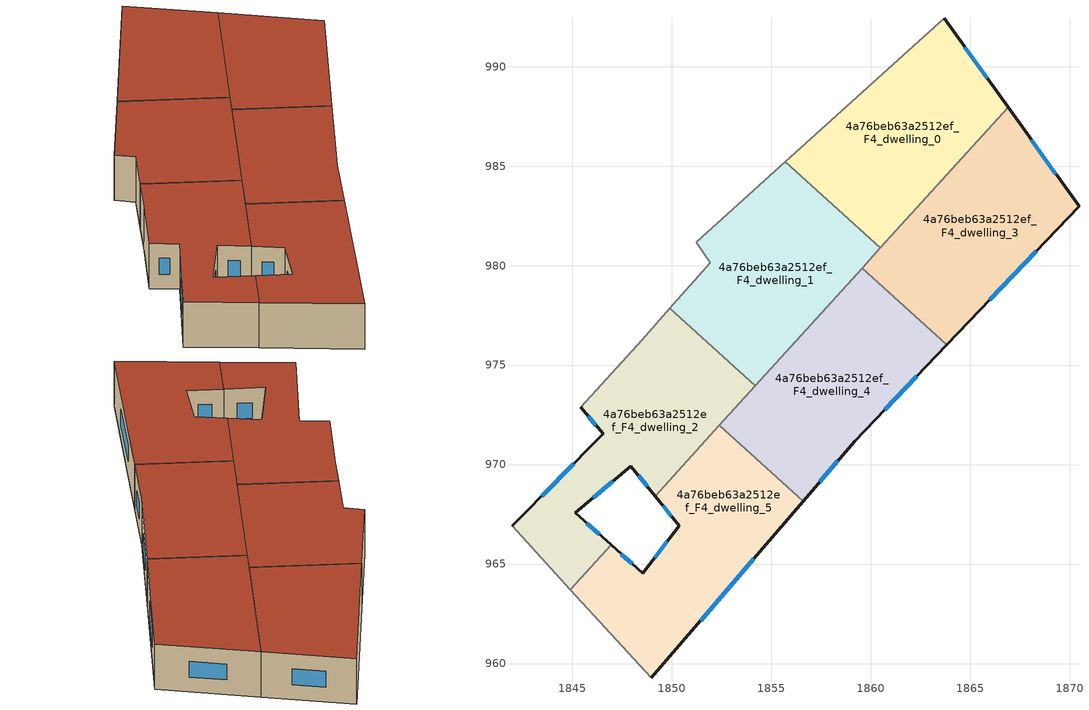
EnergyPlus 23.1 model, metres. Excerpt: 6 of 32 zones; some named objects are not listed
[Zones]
4a76beb63a2512ef_F4_dwelling_0
 floor to 4a76beb63a2512ef_F3_dwelling_0 (EU_floor_Construction): 1863.68,992.45 1866.9,987.96 1860.48,980.89 1855.7,985.22 z12
 wall outside (EU_wall_Construction): 1866.9,987.96 1863.68,992.45 z12:15
 wall to 4a76beb63a2512ef_F4_dwelling_1 (EU_wall_Construction): 1855.7,985.22 1860.48,980.89 z12:15
 wall adiabatic (EU_wall_Construction): 1863.68,992.45 1855.7,985.22 z12:15
 wall to 4a76beb63a2512ef_F4_dwelling_3 (EU_wall_Construction): 1860.48,980.89 1866.9,987.96 z12:15
 window (EU_Window_Construction): 1865.85,989.42 1864.73,990.99 z12.98:14.02
 roof outside (EU_roof_Construction): 1860.48,980.89 1866.9,987.96 1863.68,992.45 1855.7,985.22 z15
4a76beb63a2512ef_F4_dwelling_1
 floor to 4a76beb63a2512ef_F3_dwelling_1 (EU_floor_Construction): 1860.48,980.89 1854.19,973.95 1849.9,977.85 1851.92,980.16 1851.22,981.17 1855.7,985.22 z12
 wall to 4a76beb63a2512ef_F4_dwelling_2 (EU_wall_Construction): 1849.9,977.85 1854.19,973.95 z12:15
 wall adiabatic (EU_wall_Construction): 1855.7,985.22 1851.22,981.17 1851.92,980.16 1849.9,977.85 z12:15
 wall to 4a76beb63a2512ef_F4_dwelling_4 (EU_wall_Construction): 1854.19,973.95 1859.56,979.88 z12:15
 wall to 4a76beb63a2512ef_F4_dwelling_3 (EU_wall_Construction): 1859.56,979.88 1860.48,980.89 z12:15
 roof outside (EU_roof_Construction): 1854.19,973.95 1860.48,980.89 1855.7,985.22 1851.22,981.17 1851.92,980.16 1849.9,977.85 z15
4a76beb63a2512ef_F4_dwelling_2
 floor to 4a76beb63a2512ef_F3_dwelling_2 (EU_floor_Construction): 1854.19,973.95 1849.16,968.41 1847.93,969.92 1845.14,967.57 1846.94,965.96 1844.9,963.71 1841.96,966.91 1846.55,971.54 1845.41,972.87 1848.51,976.26 1849.9,977.85 z12
 wall outside (EU_wall_Construction): 1846.94,965.96 1845.14,967.57 1847.93,969.92 1849.16,968.41 / 1845.41,972.87 1846.55,971.54 1841.96,966.91 z12:15
 wall to 4a76beb63a2512ef_F4_dwelling_5 (EU_wall_Construction): 1844.9,963.71 1846.94,965.96 / 1849.16,968.41 1852.39,971.97 z12:15
 wall adiabatic (EU_wall_Construction): 1841.96,966.91 1844.9,963.71 / 1849.9,977.85 1848.51,976.26 1845.41,972.87 z12:15
 wall to 4a76beb63a2512ef_F4_dwelling_4 (EU_wall_Construction): 1852.39,971.97 1854.19,973.95 z12:15
 window (EU_Window_Construction): 1846.36,966.49 1845.73,967.05 / 1845.06,970.04 1843.45,968.42 / 1845.78,972.44 1846.18,971.98 / 1848.33,969.43 1848.76,968.9 / 1846.05,968.34 1847.02,969.16 z12.98:14.02
 roof outside (EU_roof_Construction): 1849.16,968.41 1854.19,973.95 1849.9,977.85 1848.51,976.26 1845.41,972.87 1846.55,971.54 1841.96,966.91 1844.9,963.71 1846.94,965.96 1845.14,967.57 1847.93,969.92 z15
4a76beb63a2512ef_F4_dwelling_3
 floor to 4a76beb63a2512ef_F3_dwelling_3 (EU_floor_Construction): 1866.9,987.96 1870.46,982.97 1863.82,976.02 1859.56,979.88 z12
 wall outside (EU_wall_Construction): 1863.82,976.02 1870.46,982.97 1866.9,987.96 z12:15
 wall to 4a76beb63a2512ef_F4_dwelling_4 (EU_wall_Construction): 1859.56,979.88 1863.82,976.02 z12:15
 window (EU_Window_Construction): 1869.3,984.59 1868.05,986.34 / 1865.98,978.28 1868.3,980.71 z12.98:14.02
 roof outside (EU_roof_Construction): 1863.82,976.02 1870.46,982.97 1866.9,987.96 1859.56,979.88 z15
4a76beb63a2512ef_F4_dwelling_4
 floor to 4a76beb63a2512ef_F3_dwelling_4 (EU_floor_Construction): 1863.82,976.02 1859.19,971.17 1856.59,968.15 1852.39,971.97 1859.56,979.88 z12
 wall outside (EU_wall_Construction): 1856.59,968.15 1859.19,971.17 1863.82,976.02 z12:15
 wall to 4a76beb63a2512ef_F4_dwelling_5 (EU_wall_Construction): 1852.39,971.97 1856.59,968.15 z12:15
 window (EU_Window_Construction): 1860.69,972.75 1862.31,974.44 / 1857.44,969.13 1858.35,970.19 z12.98:14.02
 roof outside (EU_roof_Construction): 1859.19,971.17 1863.82,976.02 1859.56,979.88 1852.39,971.97 1856.59,968.15 z15
4a76beb63a2512ef_F4_dwelling_5
 floor to 4a76beb63a2512ef_F3_dwelling_5 (EU_floor_Construction): 1856.59,968.15 1848.96,959.27 1844.9,963.71 1846.94,965.96 1848.53,964.54 1850.37,966.91 1849.16,968.41 1852.39,971.97 z12
 wall outside (EU_wall_Construction): 1849.16,968.41 1850.37,966.91 1848.53,964.54 1846.94,965.96 / 1848.96,959.27 1856.59,968.15 z12:15
 wall adiabatic (EU_wall_Construction): 1844.9,963.71 1848.96,959.27 z12:15
 window (EU_Window_Construction): 1848.01,965 1847.46,965.5 / 1849.77,966.14 1849.13,965.31 / 1849.55,967.92 1849.98,967.4 / 1851.44,962.16 1854.11,965.26 z12.98:14.02
 roof outside (EU_roof_Construction): 1848.96,959.27 1856.59,968.15 1852.39,971.97 1849.16,968.41 1850.37,966.91 1848.53,964.54 1846.94,965.96 1844.9,963.71 z15
[Building]
EU S2 Campaign: North Axis=0; Terrain=City; Solar Distribution=FullExterior
[Site:Location]
Bologna: Latitude=44.5; Longitude=11.25; Time Zone=1; Elevation=37
[SizingPeriod:WeatherFileDays]
AnnualSizingPeriod: Begin Month=1; Begin Day of Month=1; End Month=12; End Day of Month=31; Day of Week for Start Day=Monday; Use Weather File Daylight Saving Period=No; Use Weather File Rain and Snow Indicators=No
[MATERIAL]
EU_InternalMass_Material: Roughness=MediumRough; Thickness=0.1; Conductivity=1; Density=1800; Specific Heat=900; Thermal Absorptance=0.9; Solar Absorptance=0.7; Visible Absorptance=0.7
[MATERIAL:NOMASS] Roughness=MediumRough; Thermal Absorptance=0.9; Solar Absorptance=0.7; Visible Absorptance=0.7
Name | Thermal Resistance
EU_wall_NoMass | 0.905828
EU_roof_NoMass | 0.37593
EU_floor_NoMass | 0.67114
[WINDOWMATERIAL:SIMPLEGLAZINGSYSTEM]
EU_Window_SimpleGlazing: UFactor=4.52486; Solar Heat Gain Coefficient=0.85; Visible Transmittance=0.85
[CONSTRUCTION]
EU_wall_Construction: EU_wall_NoMass
EU_roof_Construction: EU_roof_NoMass
EU_floor_Construction: EU_floor_NoMass
EU_Window_Construction: EU_Window_SimpleGlazing
EU_InternalMass_Construction: EU_InternalMass_Material
[ZONE] Type=1; Multiplier=1; Ceiling Height=autocalculate; Floor Area=autocalculate; Part of Total Floor Area=Yes
Name | Volume
4a76beb63a2512ef_F4_dwelling_0 | 180.875
4a76beb63a2512ef_F4_dwelling_1 | 180.88
4a76beb63a2512ef_F4_dwelling_2 | 180.877
4a76beb63a2512ef_F4_dwelling_3 | 180.871
4a76beb63a2512ef_F4_dwelling_4 | 180.874
4a76beb63a2512ef_F4_dwelling_5 | 180.869
[INTERNALMASS] Construction=EU_InternalMass_Construction
Name | Zone or ZoneList | Surface Area
4a76beb63a2512ef_F4_dwelling_0_EU_InternalMass | 4a76beb63a2512ef_F4_dwelling_0 | 60.2917
4a76beb63a2512ef_F4_dwelling_1_EU_InternalMass | 4a76beb63a2512ef_F4_dwelling_1 | 60.293
4a76beb63a2512ef_F4_dwelling_2_EU_InternalMass | 4a76beb63a2512ef_F4_dwelling_2 | 60.292
4a76beb63a2512ef_F4_dwelling_3_EU_InternalMass | 4a76beb63a2512ef_F4_dwelling_3 | 60.2903
4a76beb63a2512ef_F4_dwelling_4_EU_InternalMass | 4a76beb63a2512ef_F4_dwelling_4 | 60.2916
4a76beb63a2512ef_F4_dwelling_5_EU_InternalMass | 4a76beb63a2512ef_F4_dwelling_5 | 60.2895
[OTHEREQUIPMENT] Fuel Type=Electricity; Design Level Calculation Method=Watts/Area; Power per Zone Floor Area=1; Fraction Latent=0; Fraction Radiant=0; Fraction Lost=0; Carbon Dioxide Generation Rate=0; EndUse Subcategory=EU_Step8_InternalGains
Name | Zone or ZoneList or Space or SpaceList | Schedule
EU_Step8_InternalGain_4a76beb63a2512ef_F4_dwelling_0_f000 | 4a76beb63a2512ef_F4_dwelling_0 | EU_Step8_GainSchedule_4a76beb63a2512ef_F4_dwelling_0_f000
EU_Step8_InternalGain_4a76beb63a2512ef_F4_dwelling_1_f000 | 4a76beb63a2512ef_F4_dwelling_1 | EU_Step8_GainSchedule_4a76beb63a2512ef_F4_dwelling_1_f000
EU_Step8_InternalGain_4a76beb63a2512ef_F4_dwelling_2_f000 | 4a76beb63a2512ef_F4_dwelling_2 | EU_Step8_GainSchedule_4a76beb63a2512ef_F4_dwelling_2_f000
EU_Step8_InternalGain_4a76beb63a2512ef_F4_dwelling_3_f000 | 4a76beb63a2512ef_F4_dwelling_3 | EU_Step8_GainSchedule_4a76beb63a2512ef_F4_dwelling_3_f000
EU_Step8_InternalGain_4a76beb63a2512ef_F4_dwelling_4_f000 | 4a76beb63a2512ef_F4_dwelling_4 | EU_Step8_GainSchedule_4a76beb63a2512ef_F4_dwelling_4_f000
EU_Step8_InternalGain_4a76beb63a2512ef_F4_dwelling_5_f000 | 4a76beb63a2512ef_F4_dwelling_5 | EU_Step8_GainSchedule_4a76beb63a2512ef_F4_dwelling_5_f000
[ZONEVENTILATION:DESIGNFLOWRATE] Schedule=EU_AlwaysOn; Design Flow Rate Calculation Method=AirChanges/Hour; Air Changes per Hour=0.73129; Ventilation Type=Natural; Fan Pressure Rise=0; Fan Total Efficiency=1; Constant Term Coefficient=1; Temperature Term Coefficient=0; Velocity Term Coefficient=0; Velocity Squared Term Coefficient=0; Minimum Indoor Temperature=-100; Maximum Indoor Temperature=100; Delta Temperature=-100; Minimum Outdoor Temperature=-100; Maximum Outdoor Temperature=100; Maximum Wind Speed=40
Name | Zone or ZoneList or Space or SpaceList
EU_ConstantAir_4a76beb63a2512ef_F4_dwelling_0 | 4a76beb63a2512ef_F4_dwelling_0
EU_ConstantAir_4a76beb63a2512ef_F4_dwelling_1 | 4a76beb63a2512ef_F4_dwelling_1
EU_ConstantAir_4a76beb63a2512ef_F4_dwelling_2 | 4a76beb63a2512ef_F4_dwelling_2
EU_ConstantAir_4a76beb63a2512ef_F4_dwelling_3 | 4a76beb63a2512ef_F4_dwelling_3
EU_ConstantAir_4a76beb63a2512ef_F4_dwelling_4 | 4a76beb63a2512ef_F4_dwelling_4
EU_ConstantAir_4a76beb63a2512ef_F4_dwelling_5 | 4a76beb63a2512ef_F4_dwelling_5
[HVACTEMPLATE:ZONE:IDEALLOADSAIRSYSTEM] System Availability Schedule=EU_AlwaysOn; Maximum Heating Supply Air Temperature=50; Minimum Cooling Supply Air Temperature=13; Maximum Heating Supply Air Humidity Ratio=0.0156; Minimum Cooling Supply Air Humidity Ratio=0.0077; Heating Limit=NoLimit; Cooling Limit=NoLimit; Heating Availability Schedule=EU_AlwaysOn; Cooling Availability Schedule=EU_CoolingOff; Dehumidification Control Type=ConstantSensibleHeatRatio; Cooling Sensible Heat Ratio=0.7; Dehumidification Setpoint=60; Humidification Control Type=None; Humidification Setpoint=30; Outdoor Air Method=None; Outdoor Air Flow Rate per Person=0.00944; Outdoor Air Flow Rate per Zone Floor Area=0; Outdoor Air Flow Rate per Zone=0; Demand Controlled Ventilation Type=None; Outdoor Air Economizer Type=NoEconomizer; Heat Recovery Type=None; Sensible Heat Recovery Effectiveness=0.7; Latent Heat Recovery Effectiveness=0.65
Name | Template Thermostat
4a76beb63a2512ef_F4_dwelling_0 | EU_HeatOnly_4a76beb63a2512ef_F4_dwelling_0
4a76beb63a2512ef_F4_dwelling_1 | EU_HeatOnly_4a76beb63a2512ef_F4_dwelling_1
4a76beb63a2512ef_F4_dwelling_2 | EU_HeatOnly_4a76beb63a2512ef_F4_dwelling_2
4a76beb63a2512ef_F4_dwelling_3 | EU_HeatOnly_4a76beb63a2512ef_F4_dwelling_3
4a76beb63a2512ef_F4_dwelling_4 | EU_HeatOnly_4a76beb63a2512ef_F4_dwelling_4
4a76beb63a2512ef_F4_dwelling_5 | EU_HeatOnly_4a76beb63a2512ef_F4_dwelling_5
[SIZING:ZONE] Zone Cooling Design Supply Air Temperature Input Method=SupplyAirTemperature; Zone Cooling Design Supply Air Temperature=13; Zone Heating Design Supply Air Temperature Input Method=SupplyAirTemperature; Zone Heating Design Supply Air Temperature=50; Zone Cooling Design Supply Air Humidity Ratio=0.008; Zone Heating Design Supply Air Humidity Ratio=0.008; Cooling Design Air Flow Method=DesignDay; Cooling Design Air Flow Rate=0; Cooling Minimum Air Flow per Zone Floor Area=0.000762; Cooling Minimum Air Flow=0; Cooling Minimum Air Flow Fraction=0.2; Heating Design Air Flow Method=DesignDay; Heating Design Air Flow Rate=0; Heating Maximum Air Flow per Zone Floor Area=0.002032; Heating Maximum Air Flow=0.141576; Heating Maximum Air Flow Fraction=0.3; Account for Dedicated Outdoor Air System=No; Dedicated Outdoor Air System Control Strategy=NeutralSupplyAir; Dedicated Outdoor Air Low Setpoint Temperature for Design=autosize; Dedicated Outdoor Air High Setpoint Temperature for Design=autosize; Zone Load Sizing Method=Sensible Load Only No Latent Load; Zone Latent Cooling Design Supply Air Humidity Ratio Input Method=HumidityRatioDifference; Zone Cooling Design Supply Air Humidity Ratio Difference=0.005; Zone Latent Heating Design Supply Air Humidity Ratio Input Method=HumidityRatioDifference; Zone Humidification Design Supply Air Humidity Ratio Difference=0.005
4a76beb63a2512ef_F4_dwelling_0; 4a76beb63a2512ef_F4_dwelling_1; 4a76beb63a2512ef_F4_dwelling_2; 4a76beb63a2512ef_F4_dwelling_3; 4a76beb63a2512ef_F4_dwelling_4; 4a76beb63a2512ef_F4_dwelling_5
[SCHEDULE:CONSTANT]
Name | Hourly Value
EU_AlwaysOn | 1
EU_CoolingOff | 0
[SCHEDULE:FILE] Column Number=1; Rows to Skip at Top=0; Number of Hours of Data=8760; Column Separator=Comma; Interpolate to Timestep=No; Minutes per Item=60; Adjust Schedule for Daylight Savings=Yes
Name | File
EU_Step8_GainSchedule_4a76beb63a2512ef_F4_dwelling_0_f000 | ../../schedules/4a76beb63a2512ef/4a76beb63a2512ef_F4_dwelling_0_f000_gain.csv
EU_Step8_GainSchedule_4a76beb63a2512ef_F4_dwelling_1_f000 | ../../schedules/4a76beb63a2512ef/4a76beb63a2512ef_F4_dwelling_1_f000_gain.csv
EU_Step8_GainSchedule_4a76beb63a2512ef_F4_dwelling_2_f000 | ../../schedules/4a76beb63a2512ef/4a76beb63a2512ef_F4_dwelling_2_f000_gain.csv
EU_Step8_GainSchedule_4a76beb63a2512ef_F4_dwelling_3_f000 | ../../schedules/4a76beb63a2512ef/4a76beb63a2512ef_F4_dwelling_3_f000_gain.csv
EU_Step8_GainSchedule_4a76beb63a2512ef_F4_dwelling_4_f000 | ../../schedules/4a76beb63a2512ef/4a76beb63a2512ef_F4_dwelling_4_f000_gain.csv
EU_Step8_GainSchedule_4a76beb63a2512ef_F4_dwelling_5_f000 | ../../schedules/4a76beb63a2512ef/4a76beb63a2512ef_F4_dwelling_5_f000_gain.csv
